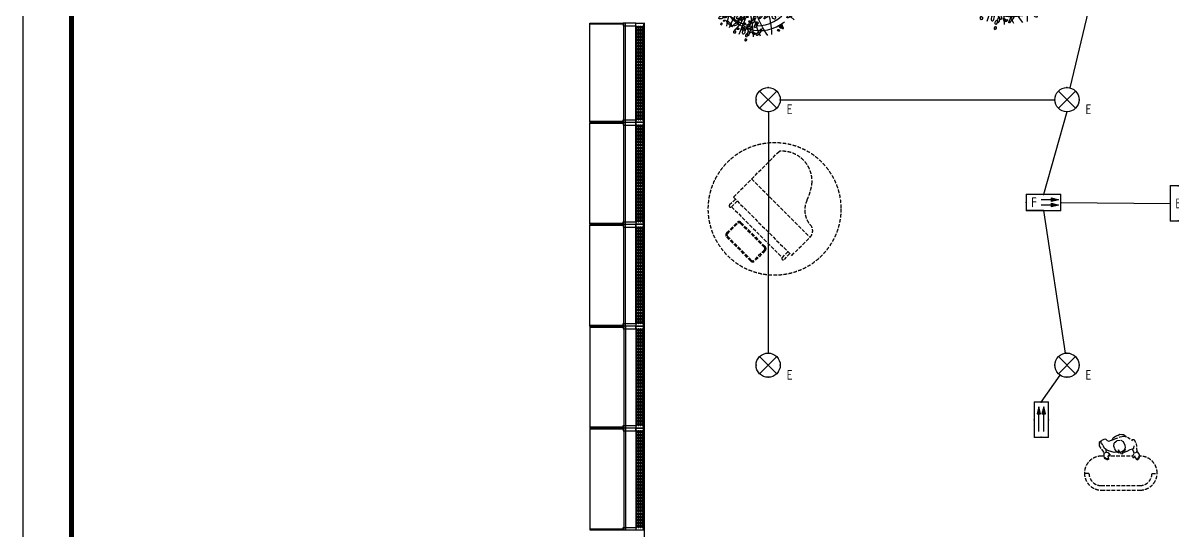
# Model space of a CAD drawing. Extents: x -284868 to 304789, y -137694 to 137894.
# Drawn here: x 111006 to 134702, y -12440 to -1993 of the extents above; entities that cross this region are included whole.
import ezdxf
from ezdxf.enums import TextEntityAlignment as Align

# ---------------------------------------------------------------- set-up
doc = ezdxf.new("R2010")
doc.units = 0
doc.linetypes.add('DASH', pattern=[0.35, 0.25, -0.1])
doc.layers.get('0').update_dxf_attribs({"linetype": 'CONTINUOUS'})
for name, color, linetype in [('0 活动家具', 51, 'DASH'), ('0-窗', 11, 'CONTINUOUS'), ('EQUIP-应急', 3, 'CONTINUOUS'), ('F-地漏', 8, 'CONTINUOUS'), ('P-平面家具', 3, 'CONTINUOUS'), ('P-平面植物', 251, 'CONTINUOUS'), ('TEL_TITLE', 7, 'CONTINUOUS'), ('WIRE-照明', 130, 'CONTINUOUS')]:
    doc.layers.add(name, color=color, linetype=linetype)
doc.styles.add('_TEL_ATTDEF', font='GBENOR', dxfattribs={"width": 0.8, "height": 3, "bigfont": 'GBCBIG'})
doc.styles.add('_TEL_DIM', font='SIMPLEX', dxfattribs={"width": 0.8, "height": 3.5, "bigfont": 'HZTXT'})

# ---------------------------------------------------------------- blocks, each defined once
blk = doc.blocks.new('A$C3B8026B3')
for p, q in [((950, 31455), (950, 33395)), ((950, 29355), (950, 31345)), ((950, 27255), (950, 29245)), ((950, 27145), (950, 25155)), ((950, 25045), (950, 23055))]:
    blk.add_line(p, q)
at = {"elevation": 0}
for points in [[(0, 33444), (688, 33444), (688, 33429), (0, 33429)], [(0, 31406), (688, 31406), (688, 31420), (0, 31420)], [(0, 31394), (688, 31394), (688, 31379), (0, 31379)], [(0, 29306), (688, 29306), (688, 29320), (0, 29320)], [(0, 29294), (688, 29294), (688, 29279), (0, 29279)], [(0, 27206), (688, 27206), (688, 27220), (0, 27220)], [(0, 27194), (688, 27194), (688, 27179), (0, 27179)], [(0, 25106), (688, 25106), (688, 25120), (0, 25120)], [(0, 25094), (688, 25094), (688, 25079), (0, 25079)], [(0, 23006), (688, 23006), (688, 23020), (0, 23020)]]:
    blk.add_lwpolyline(points, dxfattribs=at)
for points in [[(0, 31406), (0, 33444)], [(700, 31400), (700, 33450)], [(738, 31400), (738, 33450)], [(0, 29306), (0, 31394)], [(700, 29300), (700, 31400)], [(738, 29300), (738, 31400)], [(0, 27206), (0, 29294)], [(700, 27200), (700, 29300)], [(738, 27200), (738, 29300)], [(0, 27194), (0, 25106)], [(700, 27200), (700, 25100)], [(738, 27200), (738, 25100)], [(0, 25094), (0, 23006)], [(700, 25100), (700, 23000)], [(738, 25100), (738, 23000)]]:
    blk.add_lwpolyline(points)
for points in [[(688, 33450), (688, 33395), (950, 33395), (950, 33450)], [(688, 31400), (688, 31455), (950, 31455), (950, 31400)], [(688, 31400), (688, 31345), (950, 31345), (950, 31400)], [(688, 29300), (688, 29355), (950, 29355), (950, 29300)], [(688, 29300), (688, 29245), (950, 29245), (950, 29300)], [(688, 27200), (688, 27255), (950, 27255), (950, 27200)], [(688, 27200), (688, 27145), (950, 27145), (950, 27200)], [(688, 25100), (688, 25155), (950, 25155), (950, 25100)], [(688, 25100), (688, 25045), (950, 25045), (950, 25100)], [(688, 23000), (688, 23055), (950, 23055), (950, 23000)]]:
    blk.add_lwpolyline(points, close=True)
blk = doc.blocks.new('LT-BLK-20221201170113', base_point=(81437, -6379))
for p, q in [((79349, -6219, 0), (81437, -6219)), ((79349, -6221, 0), (81437, -6221))]:
    blk.add_line(p, q)
blk.add_lwpolyline([(79349, -6208), (81437, -6208), (81437, -6379), (79349, -6379)], close=True)
for points in [[(79403, -6235), (79433, -6235, -1), (79433, -6255), (79403, -6255, -0.999999)], [(79403, -6274), (79433, -6274, -1), (79433, -6294), (79403, -6294, -0.999999)], [(79403, -6314), (79433, -6314, -1), (79433, -6334), (79403, -6334, -0.999999)], [(79403, -6353), (79433, -6353, -1), (79433, -6373), (79403, -6373, -0.999999)], [(79468, -6235), (79498, -6235, -1), (79498, -6255), (79468, -6255, -0.999999)], [(79468, -6274), (79498, -6274, -1), (79498, -6294), (79468, -6294, -0.999999)], [(79468, -6314), (79498, -6314, -1), (79498, -6334), (79468, -6334, -0.999999)], [(79468, -6353), (79498, -6353, -1), (79498, -6373), (79468, -6373, -0.999999)], [(79533, -6235), (79563, -6235, -1), (79563, -6255), (79533, -6255, -0.999999)], [(79533, -6274), (79563, -6274, -1), (79563, -6294), (79533, -6294, -0.999999)], [(79533, -6314), (79563, -6314, -1), (79563, -6334), (79533, -6334, -0.999999)], [(79533, -6353), (79563, -6353, -1), (79563, -6373), (79533, -6373, -0.999999)], [(79598, -6235), (79628, -6235, -1), (79628, -6255), (79598, -6255, -0.999999)], [(79598, -6274), (79628, -6274, -1), (79628, -6294), (79598, -6294, -0.999999)], [(79598, -6314), (79628, -6314, -1), (79628, -6334), (79598, -6334, -0.999999)], [(79598, -6353), (79628, -6353, -1), (79628, -6373), (79598, -6373, -0.999999)], [(79663, -6235), (79693, -6235, -1), (79693, -6255), (79663, -6255, -0.999999)], [(79663, -6274), (79693, -6274, -1), (79693, -6294), (79663, -6294, -0.999999)], [(79663, -6314), (79693, -6314, -1), (79693, -6334), (79663, -6334, -0.999999)], [(79663, -6353), (79693, -6353, -1), (79693, -6373), (79663, -6373, -0.999999)], [(79728, -6235), (79758, -6235, -1), (79758, -6255), (79728, -6255, -0.999999)], [(79728, -6274), (79758, -6274, -1), (79758, -6294), (79728, -6294, -0.999999)], [(79728, -6314), (79758, -6314, -1), (79758, -6334), (79728, -6334, -0.999999)], [(79728, -6353), (79758, -6353, -1), (79758, -6373), (79728, -6373, -0.999999)], [(79793, -6235), (79823, -6235, -1), (79823, -6255), (79793, -6255, -0.999999)], [(79793, -6274), (79823, -6274, -1), (79823, -6294), (79793, -6294, -0.999999)], [(79793, -6314), (79823, -6314, -1), (79823, -6334), (79793, -6334, -0.999999)], [(79793, -6353), (79823, -6353, -1), (79823, -6373), (79793, -6373, -0.999999)], [(79858, -6235), (79888, -6235, -1), (79888, -6255), (79858, -6255, -0.999999)], [(79858, -6274), (79888, -6274, -1), (79888, -6294), (79858, -6294, -0.999999)], [(79858, -6314), (79888, -6314, -1), (79888, -6334), (79858, -6334, -0.999999)], [(79858, -6353), (79888, -6353, -1), (79888, -6373), (79858, -6373, -0.999999)], [(79923, -6235), (79953, -6235, -1), (79953, -6255), (79923, -6255, -0.999999)], [(79923, -6274), (79953, -6274, -1), (79953, -6294), (79923, -6294, -0.999999)], [(79923, -6314), (79953, -6314, -1), (79953, -6334), (79923, -6334, -0.999999)], [(79923, -6353), (79953, -6353, -1), (79953, -6373), (79923, -6373, -0.999999)], [(79988, -6235), (80018, -6235, -1), (80018, -6255), (79988, -6255, -0.999999)], [(79988, -6274), (80018, -6274, -1), (80018, -6294), (79988, -6294, -0.999999)], [(79988, -6314), (80018, -6314, -1), (80018, -6334), (79988, -6334, -0.999999)], [(79988, -6353), (80018, -6353, -1), (80018, -6373), (79988, -6373, -0.999999)], [(80053, -6235), (80083, -6235, -1), (80083, -6255), (80053, -6255, -0.999999)], [(80053, -6274), (80083, -6274, -1), (80083, -6294), (80053, -6294, -0.999999)], [(80053, -6314), (80083, -6314, -1), (80083, -6334), (80053, -6334, -0.999999)], [(80053, -6353), (80083, -6353, -1), (80083, -6373), (80053, -6373, -0.999999)], [(80118, -6235), (80148, -6235, -1), (80148, -6255), (80118, -6255, -0.999999)], [(80118, -6274), (80148, -6274, -1), (80148, -6294), (80118, -6294, -0.999999)], [(80118, -6314), (80148, -6314, -1), (80148, -6334), (80118, -6334, -0.999999)], [(80118, -6353), (80148, -6353, -1), (80148, -6373), (80118, -6373, -0.999999)], [(80183, -6235), (80213, -6235, -1), (80213, -6255), (80183, -6255, -0.999999)], [(80183, -6274), (80213, -6274, -1), (80213, -6294), (80183, -6294, -0.999999)], [(80183, -6314), (80213, -6314, -1), (80213, -6334), (80183, -6334, -0.999999)], [(80183, -6353), (80213, -6353, -1), (80213, -6373), (80183, -6373, -0.999999)], [(80248, -6235), (80278, -6235, -1), (80278, -6255), (80248, -6255, -0.999999)], [(80248, -6274), (80278, -6274, -1), (80278, -6294), (80248, -6294, -0.999999)], [(80248, -6314), (80278, -6314, -1), (80278, -6334), (80248, -6334, -0.999999)], [(80248, -6353), (80278, -6353, -1), (80278, -6373), (80248, -6373, -0.999999)], [(80313, -6235), (80343, -6235, -1), (80343, -6255), (80313, -6255, -0.999999)], [(80313, -6274), (80343, -6274, -1), (80343, -6294), (80313, -6294, -0.999999)], [(80313, -6314), (80343, -6314, -1), (80343, -6334), (80313, -6334, -0.999999)], [(80313, -6353), (80343, -6353, -1), (80343, -6373), (80313, -6373, -0.999999)], [(80408, -6235), (80378, -6235, 1), (80378, -6255), (80408, -6255, 0.999999)], [(80408, -6274), (80378, -6274, 1), (80378, -6294), (80408, -6294, 0.999999)], [(80408, -6314), (80378, -6314, 1), (80378, -6334), (80408, -6334, 0.999999)], [(80408, -6353), (80378, -6353, 1), (80378, -6373), (80408, -6373, 0.999999)], [(80473, -6235), (80443, -6235, 1), (80443, -6255), (80473, -6255, 0.999999)], [(80473, -6274), (80443, -6274, 1), (80443, -6294), (80473, -6294, 0.999999)], [(80473, -6314), (80443, -6314, 1), (80443, -6334), (80473, -6334, 0.999999)], [(80473, -6353), (80443, -6353, 1), (80443, -6373), (80473, -6373, 0.999999)], [(80538, -6235), (80508, -6235, 1), (80508, -6255), (80538, -6255, 0.999999)], [(80538, -6274), (80508, -6274, 1), (80508, -6294), (80538, -6294, 0.999999)], [(80538, -6314), (80508, -6314, 1), (80508, -6334), (80538, -6334, 0.999999)], [(80538, -6353), (80508, -6353, 1), (80508, -6373), (80538, -6373, 0.999999)], [(80603, -6235), (80573, -6235, 1), (80573, -6255), (80603, -6255, 0.999999)], [(80603, -6274), (80573, -6274, 1), (80573, -6294), (80603, -6294, 0.999999)], [(80603, -6314), (80573, -6314, 1), (80573, -6334), (80603, -6334, 0.999999)], [(80603, -6353), (80573, -6353, 1), (80573, -6373), (80603, -6373, 0.999999)], [(80668, -6235), (80638, -6235, 1), (80638, -6255), (80668, -6255, 0.999999)], [(80668, -6274), (80638, -6274, 1), (80638, -6294), (80668, -6294, 0.999999)], [(80668, -6314), (80638, -6314, 1), (80638, -6334), (80668, -6334, 0.999999)], [(80668, -6353), (80638, -6353, 1), (80638, -6373), (80668, -6373, 0.999999)], [(80733, -6235), (80703, -6235, 1), (80703, -6255), (80733, -6255, 0.999999)], [(80733, -6274), (80703, -6274, 1), (80703, -6294), (80733, -6294, 0.999999)], [(80733, -6314), (80703, -6314, 1), (80703, -6334), (80733, -6334, 0.999999)], [(80733, -6353), (80703, -6353, 1), (80703, -6373), (80733, -6373, 0.999999)], [(80798, -6235), (80768, -6235, 1), (80768, -6255), (80798, -6255, 0.999999)], [(80798, -6274), (80768, -6274, 1), (80768, -6294), (80798, -6294, 0.999999)], [(80798, -6314), (80768, -6314, 1), (80768, -6334), (80798, -6334, 0.999999)], [(80798, -6353), (80768, -6353, 1), (80768, -6373), (80798, -6373, 0.999999)], [(80863, -6235), (80833, -6235, 1), (80833, -6255), (80863, -6255, 0.999999)], [(80863, -6274), (80833, -6274, 1), (80833, -6294), (80863, -6294, 0.999999)], [(80863, -6314), (80833, -6314, 1), (80833, -6334), (80863, -6334, 0.999999)], [(80863, -6353), (80833, -6353, 1), (80833, -6373), (80863, -6373, 0.999999)], [(80928, -6235), (80898, -6235, 1), (80898, -6255), (80928, -6255, 0.999999)], [(80928, -6274), (80898, -6274, 1), (80898, -6294), (80928, -6294, 0.999999)], [(80928, -6314), (80898, -6314, 1), (80898, -6334), (80928, -6334, 0.999999)], [(80928, -6353), (80898, -6353, 1), (80898, -6373), (80928, -6373, 0.999999)], [(80993, -6235), (80963, -6235, 1), (80963, -6255), (80993, -6255, 0.999999)], [(80993, -6274), (80963, -6274, 1), (80963, -6294), (80993, -6294, 0.999999)], [(80993, -6314), (80963, -6314, 1), (80963, -6334), (80993, -6334, 0.999999)], [(80993, -6353), (80963, -6353, 1), (80963, -6373), (80993, -6373, 0.999999)], [(81058, -6235), (81028, -6235, 1), (81028, -6255), (81058, -6255, 0.999999)], [(81058, -6274), (81028, -6274, 1), (81028, -6294), (81058, -6294, 0.999999)], [(81058, -6314), (81028, -6314, 1), (81028, -6334), (81058, -6334, 0.999999)], [(81058, -6353), (81028, -6353, 1), (81028, -6373), (81058, -6373, 0.999999)], [(81123, -6235), (81093, -6235, 1), (81093, -6255), (81123, -6255, 0.999999)], [(81123, -6274), (81093, -6274, 1), (81093, -6294), (81123, -6294, 0.999999)], [(81123, -6314), (81093, -6314, 1), (81093, -6334), (81123, -6334, 0.999999)], [(81123, -6353), (81093, -6353, 1), (81093, -6373), (81123, -6373, 0.999999)], [(81188, -6235), (81158, -6235, 1), (81158, -6255), (81188, -6255, 0.999999)], [(81188, -6274), (81158, -6274, 1), (81158, -6294), (81188, -6294, 0.999999)], [(81188, -6314), (81158, -6314, 1), (81158, -6334), (81188, -6334, 0.999999)], [(81188, -6353), (81158, -6353, 1), (81158, -6373), (81188, -6373, 0.999999)], [(81253, -6235), (81223, -6235, 1), (81223, -6255), (81253, -6255, 0.999999)], [(81253, -6274), (81223, -6274, 1), (81223, -6294), (81253, -6294, 0.999999)], [(81253, -6314), (81223, -6314, 1), (81223, -6334), (81253, -6334, 0.999999)], [(81253, -6353), (81223, -6353, 1), (81223, -6373), (81253, -6373, 0.999999)], [(81318, -6235), (81288, -6235, 1), (81288, -6255), (81318, -6255, 0.999999)], [(81318, -6274), (81288, -6274, 1), (81288, -6294), (81318, -6294, 0.999999)], [(81318, -6314), (81288, -6314, 1), (81288, -6334), (81318, -6334, 0.999999)], [(81318, -6353), (81288, -6353, 1), (81288, -6373), (81318, -6373, 0.999999)], [(81383, -6235), (81353, -6235, 1), (81353, -6255), (81383, -6255, 0.999999)], [(81383, -6274), (81353, -6274, 1), (81353, -6294), (81383, -6294, 0.999999)], [(81383, -6314), (81353, -6314, 1), (81353, -6334), (81383, -6334, 0.999999)], [(81383, -6353), (81353, -6353, 1), (81353, -6373), (81383, -6373, 0.999999)]]:
    blk.add_lwpolyline(points, format="xyb", close=True)
blk = doc.blocks.new('A$C678165FB')
for p, q in [((-36643, 31794, 0), (-36643, 29756)), ((-36640, 31794, 0), (-36640, 29756))]:
    blk.add_line(p, q)
blk.add_lwpolyline([(-36630, 31794), (-36630, 29756), (-36801, 29756), (-36801, 31794)], close=True)
blk.add_lwpolyline([(-36631, 31800), (-36631, 19300)])
for points in [[(-36775, 31725), (-36775, 31695, -1), (-36795, 31695), (-36795, 31725, -0.999999)], [(-36775, 31660), (-36775, 31630, -1), (-36795, 31630), (-36795, 31660, -0.999999)], [(-36775, 31595), (-36775, 31565, -1), (-36795, 31565), (-36795, 31595, -0.999999)], [(-36775, 31530), (-36775, 31500, -1), (-36795, 31500), (-36795, 31530, -0.999999)], [(-36736, 31725), (-36736, 31695, -1), (-36756, 31695), (-36756, 31725, -0.999999)], [(-36736, 31660), (-36736, 31630, -1), (-36756, 31630), (-36756, 31660, -0.999999)], [(-36736, 31595), (-36736, 31565, -1), (-36756, 31565), (-36756, 31595, -0.999999)], [(-36736, 31530), (-36736, 31500, -1), (-36756, 31500), (-36756, 31530, -0.999999)], [(-36696, 31725), (-36696, 31695, -1), (-36716, 31695), (-36716, 31725, -0.999999)], [(-36696, 31660), (-36696, 31630, -1), (-36716, 31630), (-36716, 31660, -0.999999)], [(-36696, 31595), (-36696, 31565, -1), (-36716, 31565), (-36716, 31595, -0.999999)], [(-36696, 31530), (-36696, 31500, -1), (-36716, 31500), (-36716, 31530, -0.999999)], [(-36657, 31725), (-36657, 31695, -1), (-36677, 31695), (-36677, 31725, -0.999999)], [(-36657, 31660), (-36657, 31630, -1), (-36677, 31630), (-36677, 31660, -0.999999)], [(-36657, 31595), (-36657, 31565, -1), (-36677, 31565), (-36677, 31595, -0.999999)], [(-36657, 31530), (-36657, 31500, -1), (-36677, 31500), (-36677, 31530, -0.999999)], [(-36775, 31465), (-36775, 31435, -1), (-36795, 31435), (-36795, 31465, -0.999999)], [(-36775, 31400), (-36775, 31370, -1), (-36795, 31370), (-36795, 31400, -0.999999)], [(-36775, 31335), (-36775, 31305, -1), (-36795, 31305), (-36795, 31335, -0.999999)], [(-36775, 31270), (-36775, 31240, -1), (-36795, 31240), (-36795, 31270, -0.999999)], [(-36736, 31465), (-36736, 31435, -1), (-36756, 31435), (-36756, 31465, -0.999999)], [(-36736, 31400), (-36736, 31370, -1), (-36756, 31370), (-36756, 31400, -0.999999)], [(-36736, 31335), (-36736, 31305, -1), (-36756, 31305), (-36756, 31335, -0.999999)], [(-36736, 31270), (-36736, 31240, -1), (-36756, 31240), (-36756, 31270, -0.999999)], [(-36696, 31465), (-36696, 31435, -1), (-36716, 31435), (-36716, 31465, -0.999999)], [(-36696, 31400), (-36696, 31370, -1), (-36716, 31370), (-36716, 31400, -0.999999)], [(-36696, 31335), (-36696, 31305, -1), (-36716, 31305), (-36716, 31335, -0.999999)], [(-36696, 31270), (-36696, 31240, -1), (-36716, 31240), (-36716, 31270, -0.999999)], [(-36657, 31465), (-36657, 31435, -1), (-36677, 31435), (-36677, 31465, -0.999999)], [(-36657, 31400), (-36657, 31370, -1), (-36677, 31370), (-36677, 31400, -0.999999)], [(-36657, 31335), (-36657, 31305, -1), (-36677, 31305), (-36677, 31335, -0.999999)], [(-36657, 31270), (-36657, 31240, -1), (-36677, 31240), (-36677, 31270, -0.999999)], [(-36775, 31205), (-36775, 31175, -1), (-36795, 31175), (-36795, 31205, -0.999999)], [(-36775, 31140), (-36775, 31110, -1), (-36795, 31110), (-36795, 31140, -0.999999)], [(-36775, 31075), (-36775, 31045, -1), (-36795, 31045), (-36795, 31075, -0.999999)], [(-36736, 31205), (-36736, 31175, -1), (-36756, 31175), (-36756, 31205, -0.999999)], [(-36736, 31140), (-36736, 31110, -1), (-36756, 31110), (-36756, 31140, -0.999999)], [(-36736, 31075), (-36736, 31045, -1), (-36756, 31045), (-36756, 31075, -0.999999)], [(-36696, 31205), (-36696, 31175, -1), (-36716, 31175), (-36716, 31205, -0.999999)], [(-36696, 31140), (-36696, 31110, -1), (-36716, 31110), (-36716, 31140, -0.999999)], [(-36696, 31075), (-36696, 31045, -1), (-36716, 31045), (-36716, 31075, -0.999999)], [(-36657, 31205), (-36657, 31175, -1), (-36677, 31175), (-36677, 31205, -0.999999)], [(-36657, 31140), (-36657, 31110, -1), (-36677, 31110), (-36677, 31140, -0.999999)], [(-36657, 31075), (-36657, 31045, -1), (-36677, 31045), (-36677, 31075, -0.999999)], [(-36775, 31010), (-36775, 30980, -1), (-36795, 30980), (-36795, 31010, -0.999999)], [(-36775, 30945), (-36775, 30915, -1), (-36795, 30915), (-36795, 30945, -0.999999)], [(-36775, 30880), (-36775, 30850, -1), (-36795, 30850), (-36795, 30880, -0.999999)], [(-36775, 30785), (-36775, 30815, 1), (-36795, 30815), (-36795, 30785, 0.999999)], [(-36736, 31010), (-36736, 30980, -1), (-36756, 30980), (-36756, 31010, -0.999999)], [(-36736, 30945), (-36736, 30915, -1), (-36756, 30915), (-36756, 30945, -0.999999)], [(-36736, 30880), (-36736, 30850, -1), (-36756, 30850), (-36756, 30880, -0.999999)], [(-36736, 30785), (-36736, 30815, 1), (-36756, 30815), (-36756, 30785, 0.999999)], [(-36696, 31010), (-36696, 30980, -1), (-36716, 30980), (-36716, 31010, -0.999999)], [(-36696, 30945), (-36696, 30915, -1), (-36716, 30915), (-36716, 30945, -0.999999)], [(-36696, 30880), (-36696, 30850, -1), (-36716, 30850), (-36716, 30880, -0.999999)], [(-36696, 30785), (-36696, 30815, 1), (-36716, 30815), (-36716, 30785, 0.999999)], [(-36657, 31010), (-36657, 30980, -1), (-36677, 30980), (-36677, 31010, -0.999999)], [(-36657, 30945), (-36657, 30915, -1), (-36677, 30915), (-36677, 30945, -0.999999)], [(-36657, 30880), (-36657, 30850, -1), (-36677, 30850), (-36677, 30880, -0.999999)], [(-36657, 30785), (-36657, 30815, 1), (-36677, 30815), (-36677, 30785, 0.999999)], [(-36775, 30720), (-36775, 30750, 1), (-36795, 30750), (-36795, 30720, 0.999999)], [(-36775, 30655), (-36775, 30685, 1), (-36795, 30685), (-36795, 30655, 0.999999)], [(-36775, 30590), (-36775, 30620, 1), (-36795, 30620), (-36795, 30590, 0.999999)], [(-36736, 30720), (-36736, 30750, 1), (-36756, 30750), (-36756, 30720, 0.999999)], [(-36736, 30655), (-36736, 30685, 1), (-36756, 30685), (-36756, 30655, 0.999999)], [(-36736, 30590), (-36736, 30620, 1), (-36756, 30620), (-36756, 30590, 0.999999)], [(-36696, 30720), (-36696, 30750, 1), (-36716, 30750), (-36716, 30720, 0.999999)], [(-36696, 30655), (-36696, 30685, 1), (-36716, 30685), (-36716, 30655, 0.999999)], [(-36696, 30590), (-36696, 30620, 1), (-36716, 30620), (-36716, 30590, 0.999999)], [(-36657, 30720), (-36657, 30750, 1), (-36677, 30750), (-36677, 30720, 0.999999)], [(-36657, 30655), (-36657, 30685, 1), (-36677, 30685), (-36677, 30655, 0.999999)], [(-36657, 30590), (-36657, 30620, 1), (-36677, 30620), (-36677, 30590, 0.999999)], [(-36775, 30525), (-36775, 30555, 1), (-36795, 30555), (-36795, 30525, 0.999999)], [(-36775, 30460), (-36775, 30490, 1), (-36795, 30490), (-36795, 30460, 0.999999)], [(-36775, 30395), (-36775, 30425, 1), (-36795, 30425), (-36795, 30395, 0.999999)], [(-36775, 30330), (-36775, 30360, 1), (-36795, 30360), (-36795, 30330, 0.999999)], [(-36736, 30525), (-36736, 30555, 1), (-36756, 30555), (-36756, 30525, 0.999999)], [(-36736, 30460), (-36736, 30490, 1), (-36756, 30490), (-36756, 30460, 0.999999)], [(-36736, 30395), (-36736, 30425, 1), (-36756, 30425), (-36756, 30395, 0.999999)], [(-36736, 30330), (-36736, 30360, 1), (-36756, 30360), (-36756, 30330, 0.999999)], [(-36696, 30525), (-36696, 30555, 1), (-36716, 30555), (-36716, 30525, 0.999999)], [(-36696, 30460), (-36696, 30490, 1), (-36716, 30490), (-36716, 30460, 0.999999)], [(-36696, 30395), (-36696, 30425, 1), (-36716, 30425), (-36716, 30395, 0.999999)], [(-36696, 30330), (-36696, 30360, 1), (-36716, 30360), (-36716, 30330, 0.999999)], [(-36657, 30525), (-36657, 30555, 1), (-36677, 30555), (-36677, 30525, 0.999999)], [(-36657, 30460), (-36657, 30490, 1), (-36677, 30490), (-36677, 30460, 0.999999)], [(-36657, 30395), (-36657, 30425, 1), (-36677, 30425), (-36677, 30395, 0.999999)], [(-36657, 30330), (-36657, 30360, 1), (-36677, 30360), (-36677, 30330, 0.999999)], [(-36775, 30265), (-36775, 30295, 1), (-36795, 30295), (-36795, 30265, 0.999999)], [(-36775, 30200), (-36775, 30230, 1), (-36795, 30230), (-36795, 30200, 0.999999)], [(-36775, 30135), (-36775, 30165, 1), (-36795, 30165), (-36795, 30135, 0.999999)], [(-36775, 30070), (-36775, 30100, 1), (-36795, 30100), (-36795, 30070, 0.999999)], [(-36736, 30265), (-36736, 30295, 1), (-36756, 30295), (-36756, 30265, 0.999999)], [(-36736, 30200), (-36736, 30230, 1), (-36756, 30230), (-36756, 30200, 0.999999)], [(-36736, 30135), (-36736, 30165, 1), (-36756, 30165), (-36756, 30135, 0.999999)], [(-36736, 30070), (-36736, 30100, 1), (-36756, 30100), (-36756, 30070, 0.999999)], [(-36696, 30265), (-36696, 30295, 1), (-36716, 30295), (-36716, 30265, 0.999999)], [(-36696, 30200), (-36696, 30230, 1), (-36716, 30230), (-36716, 30200, 0.999999)], [(-36696, 30135), (-36696, 30165, 1), (-36716, 30165), (-36716, 30135, 0.999999)], [(-36696, 30070), (-36696, 30100, 1), (-36716, 30100), (-36716, 30070, 0.999999)], [(-36657, 30265), (-36657, 30295, 1), (-36677, 30295), (-36677, 30265, 0.999999)], [(-36657, 30200), (-36657, 30230, 1), (-36677, 30230), (-36677, 30200, 0.999999)], [(-36657, 30135), (-36657, 30165, 1), (-36677, 30165), (-36677, 30135, 0.999999)], [(-36657, 30070), (-36657, 30100, 1), (-36677, 30100), (-36677, 30070, 0.999999)], [(-36775, 30005), (-36775, 30035, 1), (-36795, 30035), (-36795, 30005, 0.999999)], [(-36775, 29940), (-36775, 29970, 1), (-36795, 29970), (-36795, 29940, 0.999999)], [(-36775, 29875), (-36775, 29905, 1), (-36795, 29905), (-36795, 29875, 0.999999)], [(-36736, 30005), (-36736, 30035, 1), (-36756, 30035), (-36756, 30005, 0.999999)], [(-36736, 29940), (-36736, 29970, 1), (-36756, 29970), (-36756, 29940, 0.999999)], [(-36736, 29875), (-36736, 29905, 1), (-36756, 29905), (-36756, 29875, 0.999999)], [(-36696, 30005), (-36696, 30035, 1), (-36716, 30035), (-36716, 30005, 0.999999)], [(-36696, 29940), (-36696, 29970, 1), (-36716, 29970), (-36716, 29940, 0.999999)], [(-36696, 29875), (-36696, 29905, 1), (-36716, 29905), (-36716, 29875, 0.999999)], [(-36657, 30005), (-36657, 30035, 1), (-36677, 30035), (-36677, 30005, 0.999999)], [(-36657, 29940), (-36657, 29970, 1), (-36677, 29970), (-36677, 29940, 0.999999)], [(-36657, 29875), (-36657, 29905, 1), (-36677, 29905), (-36677, 29875, 0.999999)], [(-36775, 29810), (-36775, 29840, 1), (-36795, 29840), (-36795, 29810, 0.999999)], [(-36736, 29810), (-36736, 29840, 1), (-36756, 29840), (-36756, 29810, 0.999999)], [(-36696, 29810), (-36696, 29840, 1), (-36716, 29840), (-36716, 29810, 0.999999)], [(-36657, 29810), (-36657, 29840, 1), (-36677, 29840), (-36677, 29810, 0.999999)]]:
    blk.add_lwpolyline(points, format="xyb", close=True)
at = {"xscale": -1, "rotation": 270}
for p in [(-36801, 29744), (-36801, 27644), (-36801, 25544), (-36801, 23444)]:
    blk.add_blockref('LT-BLK-20221201170113', p, dxfattribs=at)
blk = doc.blocks.new('A$C78095CF1')
at = {"color": 251, "linetype": 'DASH', "ltscale": 300}
blk.add_wipeout([(673, 62), (712, 104), (722, 0), (736, 0), (743, 37), (750, 2), (769, 7), (774, 42), (776, 25), (793, 30), (797, 69), (800, 69), (805, 48), (821, 62), (810, 121), (788, 185), (833, 372), (823, 471), (772, 488), (776, 469), (693, 574), (672, 597), (586, 680), (543, 700), (520, 696), (496, 693), (465, 693), (433, 692), (369, 674), (338, 639), (317, 635), (244, 630), (218, 658), (198, 696), (175, 713), (142, 707), (104, 702), (69, 689), (68, 690), (18, 674), (0, 605), (43, 425), (45, 418), (26, 365), (23, 354), (12, 296), (28, 282), (35, 302), (36, 303), (40, 263), (57, 259), (59, 275), (64, 240), (83, 236), (90, 266), (97, 233), (111, 232), (121, 337), (160, 295), (176, 307), (154, 366), (113, 405), (120, 466), (134, 451), (175, 416), (214, 384), (277, 341), (340, 328), (352, 326), (367, 298), (418, 275), (425, 253), (437, 241), (453, 249), (458, 259), (464, 259), (532, 264), (559, 266), (623, 276), (642, 279), (658, 278), (696, 278), (707, 277), (720, 172), (679, 132), (659, 78), (657, 74)], dxfattribs=at).dxf.layer = 'P-平面家具'
at = {"layer": 'P-平面家具', "color": 251, "linetype": 'DASH', "ltscale": 300}
for p, q in [((18, 674), (0, 605)), ((0, 605), (25, 500)), ((69, 691), (18, 674)), ((61, 630), (66, 689)), ((88, 592), (61, 630)), ((88, 592), (61, 630)), ((65, 672), (69, 691)), ((104, 702), (69, 689)), ((92, 503), (88, 592)), ((92, 503), (88, 592)), ((142, 704), (104, 702)), ((142, 707), (175, 713)), ((175, 713), (198, 696)), ((198, 696), (218, 658)), ((218, 658), (244, 630)), ((244, 630), (317, 635)), ((317, 635), (399, 634)), ((319, 481), (355, 557)), ((338, 639), (369, 674)), ((355, 557), (432, 584)), ((369, 674), (433, 692)), ((399, 634), (535, 643)), ((432, 584), (525, 564)), ((433, 692), (496, 693)), ((496, 693), (543, 700)), ((525, 564), (558, 515)), ((535, 643), (610, 633)), ((543, 700), (586, 680)), ((586, 680), (623, 663)), ((610, 633), (693, 574)), ((623, 663), (675, 593)), ((693, 574), (776, 469)), ((23, 354), (12, 296)), ((12, 296), (28, 282)), ((45, 418), (23, 354)), ((25, 500), (45, 418)), ((28, 282), (35, 312)), ((33, 302), (36, 302)), ((35, 312), (40, 263)), ((43, 425), (66, 407)), ((57, 259), (59, 275)), ((59, 275), (64, 240)), ((66, 407), (106, 405)), ((120, 466), (92, 503)), ((111, 234), (121, 337)), ((113, 405), (115, 431)), ((154, 366), (113, 405)), ((115, 431), (120, 466)), ((128, 455), (120, 466)), ((121, 337), (136, 323)), ((169, 422), (128, 455)), ((136, 323), (160, 295)), ((176, 307), (154, 366)), ((160, 295), (176, 307)), ((231, 372), (169, 422)), ((277, 341), (214, 384)), ((340, 328), (277, 341)), ((328, 345), (316, 413)), ((319, 419), (319, 481)), ((330, 352), (353, 319)), ((367, 298), (338, 354)), ((361, 330), (382, 327)), ((418, 275), (367, 298)), ((382, 327), (394, 339)), ((394, 339), (397, 366)), ((397, 366), (401, 327)), ((401, 327), (413, 306)), ((413, 306), (434, 298)), ((425, 253), (418, 275)), ((434, 298), (460, 305)), ((464, 273), (453, 249)), ((460, 305), (497, 311)), ((479, 278), (464, 273)), ((519, 287), (479, 278)), ((497, 311), (530, 325)), ((551, 330), (519, 287)), ((530, 325), (551, 349)), ((569, 426), (551, 328)), ((558, 515), (569, 426)), ((642, 279), (559, 266)), ((707, 277), (642, 279)), ((705, 278), (745, 286)), ((718, 197), (707, 277)), ((745, 286), (776, 335)), ((776, 469), (772, 488)), ((772, 488), (823, 471)), ((833, 372), (808, 267)), ((823, 471), (833, 372)), ((40, 263), (57, 259)), ((64, 240), (83, 236)), ((83, 236), (90, 266)), ((90, 266), (97, 233)), ((97, 233), (111, 234)), ((437, 241), (425, 253)), ((453, 249), (437, 241)), ((559, 266), (464, 259)), ((657, 74), (679, 132)), ((673, 62), (657, 74)), ((697, 90), (673, 62)), ((679, 132), (720, 172)), ((712, 104), (697, 90)), ((722, 0), (712, 104)), ((720, 172), (718, 197)), ((736, 0), (722, 0)), ((767, 173), (727, 172)), ((743, 33), (736, 0)), ((750, 2), (743, 33)), ((769, 7), (750, 2)), ((790, 192), (767, 173)), ((774, 42), (769, 7)), ((776, 25), (774, 42)), ((793, 30), (776, 25)), ((808, 267), (788, 185)), ((788, 185), (810, 121)), ((798, 79), (793, 30)), ((800, 69), (797, 69)), ((805, 48), (798, 79)), ((821, 62), (805, 48)), ((810, 121), (821, 62))]:
    blk.add_line(p, q, dxfattribs=at)
blk = doc.blocks.new('A$C440D7BC1')
at = {"layer": 'P-平面家具', "linetype": 'DASH', "ltscale": 300}
for p, q in [((100, 1302), (1045, 2247)), ((475, 1678), (1678, 475)), ((139, 1262), (21, 1144)), ((179, 1223), (60, 1104)), ((100, 1302), (1302, 100)), ((60, 1104), (1104, 60)), ((1302, 100), (1678, 475)), ((1223, 179), (1104, 60)), ((1262, 139), (1144, 21))]:
    blk.add_line(p, q, dxfattribs=at)
for points in [[(756, 203), (538, -15, -0.414214), (459, -15), (-42, 485, -0.414214), (-42, 565), (176, 782, -0.414214), (255, 782), (756, 282, -0.414214)], [(740, 218), (522, 0, -0.414214), (475, 0), (-26, 501, -0.414214), (-26, 549), (192, 767, -0.414214), (240, 767), (740, 266, -0.414214)]]:
    blk.add_lwpolyline(points, format="xyb", close=True, dxfattribs=at)
for centre, radius, start, end in [((1104, 1632), 617, 354.5388, 95.4612), ((489, 1767), 1245, 335.0738, 351.0557), ((2045, 1037), 474, 154.2805, 225), ((40, 1124), 28, 135, 315), ((1544, 609), 190, 315, 29.0083), ((1124, 40), 28, 135, 315)]:
    blk.add_arc(centre, radius, start, end, dxfattribs=at)
blk = doc.blocks.new('yld.studio@foxmail.com-15')
at = {"color": 251}
blk.add_circle((67569, -97904), 44.8, dxfattribs=at)
for centre, start, end in [((67614, -97926), 76.8896, 138.1177), ((67693, -98017), 61.0105, 122.2385), ((67693, -98017), 133.1644, 165.3241), ((67614, -97926), 348.5882, 46.5714), ((67614, -97926), 149.0435, 181.2033), ((67693, -98017), 332.7091, 30.6923), ((67693, -98017), 165.3241, 242.6562), ((67614, -97926), 270.5201, 325.0744), ((67614, -97926), 226.0477, 258.5353), ((67693, -98017), 254.641, 309.1952)]:
    blk.add_arc(centre, 760, start, end, dxfattribs=at)
for centre, major_axis, ratio in [((67208, -96966), (17.5, -20.2), 0.42873), ((67022, -97159), (9.5, -15.1), 0.42873), ((67303, -97118), (-3.1, -17.5), 0.42873), ((67394, -97175), (21.2, -21.1), 0.489709), ((67530, -97032), (11.9, -18.8), 0.42873), ((67561, -97053), (21.2, -21.1), 0.489709), ((67568, -97101), (14.1, 17.2), 0.42873), ((67790, -97154), (-6.2, -35.1), 0.42873), ((67848, -97060), (23.4, -46.1), 0.368424), ((67850, -97108), (-3.9, -21.9), 0.42873), ((67903, -97050), (-3.1, -17.5), 0.42873), ((68075, -97174), (23.4, -46.1), 0.368424), ((67023, -97237), (11.9, -18.8), 0.42873), ((67060, -97307), (14.1, 17.2), 0.42873), ((67175, -97316), (-3.9, -21.9), 0.42873), ((67231, -97253), (22, 3.3), 0.42873), ((67250, -97176), (-3.9, -21.9), 0.42873), ((67569, -97185), (11.9, -18.8), 0.42873), ((67775, -97247), (-3.9, -21.9), 0.42873), ((67831, -97185), (22, 3.3), 0.42873), ((67970, -97313), (47.6, 24.1), 0.514982), ((68017, -97268), (-6.2, -35.1), 0.42873), ((68372, -97334), (1.5, -29.9), 0.489709), ((66896, -97423), (-7.7, -43.9), 0.42873), ((66962, -97398), (30.9, -32.1), 0.42873), ((67001, -97487), (25.5, -36.5), 0.42873), ((67027, -97370), (39.5, -20.6), 0.42873), ((67061, -97391), (11.9, -18.8), 0.42873), ((67106, -97500), (-3.9, -21.9), 0.42873), ((67159, -97442), (-3.1, -17.5), 0.42873), ((67772, -97402), (1.5, -29.9), 0.489709), ((67824, -97511), (26.4, 14.1), 0.489709), ((68424, -97443), (26.4, 14.1), 0.489709), ((66797, -97620), (21.5, -5.9), 0.42873), ((66928, -97708), (21.5, -5.9), 0.42873), ((67087, -97577), (22, 3.3), 0.42873), ((68477, -97720), (47.6, 24.1), 0.514982), ((68499, -97642), (-4.6, -26.3), 0.42873), ((66966, -97824), (-14.2, -34.2), 0.42873), ((68059, -97862), (-7.7, -43.9), 0.42873), ((68077, -97764), (-7.7, -43.9), 0.42873), ((68081, -97828), (-7.7, -43.9), 0.42873), ((68337, -97846), (-7.7, -43.9), 0.42873), ((68398, -97738), (47.6, 24.1), 0.514982), ((68403, -97822), (30.9, -32.1), 0.42873), ((68442, -97911), (25.5, -36.5), 0.42873), ((68468, -97794), (39.5, -20.6), 0.42873), ((68600, -97866), (-3.1, -17.5), 0.42873), ((68219, -98061), (-14.2, -34.2), 0.42873), ((68278, -98042), (-47.6, -66.7), 0.200035), ((68349, -98008), (17.2, -4.8), 0.42873), ((68403, -98066), (21.5, -5.9), 0.42873), ((68472, -98063), (-3.9, -21.9), 0.42873), ((68528, -98001), (22, 3.3), 0.42873), ((68547, -97924), (-3.9, -21.9), 0.42873), ((67036, -98167), (11.9, -18.8), 0.42873), ((67074, -98236), (14.1, 17.2), 0.42873), ((67209, -98282), (47.6, 24.1), 0.514982), ((67310, -98187), (-4.6, -26.3), 0.42873), ((67380, -98253), (-7.7, -43.9), 0.42873), ((67908, -98175), (-4.6, -26.3), 0.42873), ((68053, -98125), (4.3, -18), 0.42873), ((68400, -98190), (1.5, -29.9), 0.489709), ((68433, -98255), (-4.6, -26.3), 0.42873), ((68534, -98154), (21.5, -5.9), 0.42873), ((66835, -98440), (-8.4, -28.7), 0.489709), ((66892, -98379), (29.9, -1.4), 0.489709), ((66900, -98310), (21.2, -21.1), 0.489709), ((67028, -98269), (21.5, -5.9), 0.42873), ((67036, -98417), (-4.6, -26.3), 0.42873), ((67075, -98320), (11.9, -18.8), 0.42873), ((67361, -98351), (-7.7, -43.9), 0.42873), ((67383, -98316), (-7.7, -43.9), 0.42873), ((67381, -98412), (-4.6, -26.3), 0.42873), ((67831, -98484), (55.5, 60.3), 0.200035), ((68167, -98352), (47.6, 24.1), 0.514982), ((68175, -98356), (26.4, 14.1), 0.489709), ((68331, -98455), (47.6, 24.1), 0.514982), ((68332, -98351), (47.6, 24.1), 0.514982), ((68340, -98326), (-8.4, -28.7), 0.489709), ((68411, -98437), (47.6, 24.1), 0.514982), ((68411, -98333), (47.6, 24.1), 0.514982), ((68398, -98264), (29.9, -1.4), 0.489709), ((68433, -98359), (-4.6, -26.3), 0.42873), ((66934, -98512), (47.6, 24.1), 0.514982), ((67014, -98495), (47.6, 24.1), 0.514982), ((66991, -98584), (22, 3.3), 0.42873), ((67010, -98507), (-3.9, -21.9), 0.42873), ((67063, -98449), (-3.1, -17.5), 0.42873), ((67280, -98507), (47.6, 24.1), 0.514982), ((67258, -98543), (21.5, -5.9), 0.42873), ((67359, -98490), (47.6, 24.1), 0.514982), ((67964, -98506), (24.1, -47.6), 0.514982), ((68050, -98473), (9.5, -15.1), 0.42873), ((68272, -98496), (47.1, 25.3), 0.38159), ((66935, -98646), (-3.9, -21.9), 0.42873), ((67220, -98652), (47.1, 25.3), 0.38159), ((67196, -98803), (-8.4, -28.7), 0.489709), ((67253, -98741), (29.9, -1.4), 0.489709), ((67393, -98735), (47.6, 24.1), 0.514982), ((67389, -98631), (21.5, -5.9), 0.42873), ((67472, -98718), (47.6, 24.1), 0.514982), ((67486, -98777), (23.4, -46.1), 0.368424), ((67494, -98640), (-4.6, -26.3), 0.42873), ((67533, -98733), (1.5, -29.9), 0.489709), ((67677, -98810), (-47.6, -66.7), 0.200035), ((68089, -98705), (11.9, -18.8), 0.42873), ((68116, -98683), (-8.4, -28.7), 0.489709), ((67415, -98960), (-4.6, -26.3), 0.42873), ((67429, -98871), (-6.2, -35.1), 0.42873), ((67584, -98842), (26.4, 14.1), 0.489709)]:
    blk.add_ellipse(centre, major_axis=major_axis, ratio=ratio, dxfattribs=at)
at = {"color": 251, "extrusion": (0, 0, -1)}
for centre, major_axis, ratio in [((67628, -96970), (-16.1, -22.2), 0.514982), ((67762, -96987), (14.5, -20.2), 0.489709), ((67778, -96919), (16.2, 18.9), 0.489709), ((67386, -97062), (1.02, -9.08), 0.42873), ((67411, -97094), (1.3, -11.3), 0.42873), ((67512, -97108), (-1.7, -15.2), 0.489709), ((67526, -97013), (18.3, 0.3), 0.42873), ((67548, -97084), (15.2, 1.9), 0.489709), ((67572, -97013), (13.7, 0.2), 0.42873), ((67613, -97009), (-16.1, -22.2), 0.514982), ((67867, -97046), (11.1, -9.8), 0.42873), ((67931, -97057), (13.9, -12.2), 0.42873), ((68052, -97108), (13.9, -12.2), 0.42873), ((67445, -97168), (1.3, -11.3), 0.42873), ((67525, -97356), (8.6, -41.1), 0.200035), ((67554, -97297), (23.5, 14.1), 0.38159), ((68275, -97358), (8.6, -41.1), 0.200035), ((68304, -97299), (23.5, 14.1), 0.38159), ((66869, -97421), (23.5, 14.1), 0.38159), ((67590, -97381), (23.2, 14.6), 0.514982), ((67684, -97506), (1.02, -9.08), 0.42873), ((67778, -97439), (56, -38.7), 0.200035), ((68187, -97386), (1.3, -11.3), 0.42873), ((68221, -97460), (1.3, -11.3), 0.42873), ((68288, -97400), (-1.7, -15.2), 0.489709), ((68311, -97535), (-16.1, -22.2), 0.514982), ((68324, -97376), (15.2, 1.9), 0.489709), ((68340, -97383), (23.2, 14.6), 0.514982), ((66820, -97700), (13.7, 0.2), 0.42873), ((66861, -97695), (-16.1, -22.2), 0.514982), ((67710, -97538), (1.3, -11.3), 0.42873), ((67744, -97612), (1.3, -11.3), 0.42873), ((67810, -97552), (-1.7, -15.2), 0.489709), ((67846, -97528), (15.2, 1.9), 0.489709), ((68238, -97602), (8.6, -41.1), 0.200035), ((68267, -97543), (23.5, 14.1), 0.38159), ((68254, -97579), (13.7, 0.2), 0.42873), ((68295, -97574), (-16.1, -22.2), 0.514982), ((68302, -97627), (23.2, 14.6), 0.514982), ((68483, -97658), (1.02, -9.08), 0.42873), ((67303, -97776), (-15, -19.8), 0.489709), ((67525, -97822), (33.3, -24.2), 0.336016), ((67526, -97873), (2.8, -34.2), 0.336016), ((68217, -97823), (13.7, 0.2), 0.42873), ((68258, -97818), (-16.1, -22.2), 0.514982), ((68273, -97779), (-16.1, -22.2), 0.514982), ((68540, -97877), (63.3, 25.1), 0.200035), ((68360, -97959), (-0.6, -68.1), 0.200035), ((68440, -97943), (11.1, -8), 0.42873), ((67137, -98167), (8.6, -41.1), 0.200035), ((67166, -98108), (23.5, 14.1), 0.38159), ((67201, -98192), (23.2, 14.6), 0.514982), ((67823, -98262), (16.7, -33), 0.42873), ((67862, -98238), (37, 0.6), 0.42873), ((68031, -98231), (56, -38.7), 0.200035), ((68054, -98193), (63.3, 25.1), 0.200035), ((68202, -98184), (1.3, -11.3), 0.42873), ((68243, -98113), (11.6, -10), 0.489709), ((68236, -98258), (1.3, -11.3), 0.42873), ((68303, -98150), (34.8, -25.2), 0.368424), ((68303, -98198), (-1.7, -15.2), 0.489709), ((68338, -98174), (15.2, 1.9), 0.489709), ((68388, -98115), (29.6, 0.5), 0.42873), ((67116, -98388), (13.7, 0.2), 0.42873), ((67137, -98357), (-1.1, -27.4), 0.514982), ((67157, -98383), (-16.1, -22.2), 0.514982), ((67172, -98344), (-16.1, -22.2), 0.514982), ((67455, -98344), (61, 30.3), 0.200035), ((67606, -98395), (-26.1, -35.9), 0.514982), ((67881, -98366), (22.2, -16.1), 0.514982), ((67936, -98405), (11.7, -35.1), 0.42873), ((67946, -98301), (21.8, -16.6), 0.38159), ((67964, -98379), (22.2, -16.1), 0.514982), ((67968, -98355), (22.2, -29.6), 0.42873), ((67996, -98305), (37, 0.6), 0.42873), ((68003, -98395), (22.2, -16.1), 0.514982), ((68036, -98399), (26.6, -25.7), 0.42873), ((67190, -98543), (1.3, -11.3), 0.42873), ((67224, -98616), (1.3, -11.3), 0.42873), ((67268, -98585), (14.8, 0.2), 0.42873), ((67291, -98556), (-1.7, -15.2), 0.489709), ((67323, -98549), (18.5, 0.3), 0.42873), ((67326, -98532), (15.2, 1.9), 0.489709), ((67388, -98543), (-5.6, -17.6), 0.42873), ((67447, -98506), (18.5, 0.3), 0.42873), ((67492, -98601), (22.2, 0.3), 0.42873), ((67559, -98594), (-26.1, -35.9), 0.514982), ((67584, -98531), (-26.1, -35.9), 0.514982), ((67711, -98501), (-27, -35.3), 0.38159), ((67611, -98676), (-26.1, -35.9), 0.514982), ((68135, -98714), (20, -21.8), 0.42873)]:
    blk.add_ellipse(centre, major_axis=major_axis, ratio=ratio, dxfattribs=at)
at = {"color": 251}
for centre, major_axis, ratio in [((67663, -96943), (19.4, -49.7), 0.514982), ((67673, -97024), (19.4, -49.7), 0.514982), ((67218, -97104), (-11.3, -52.2), 0.514982), ((67254, -97032), (-11.3, -52.2), 0.514982), ((67477, -97060), (25.5, 15.6), 0.489709), ((67658, -97188), (19.4, -49.7), 0.514982), ((67672, -97099), (-10.1, -28.2), 0.489709), ((67737, -97077), (-11.9, -54.9), 0.414379), ((67812, -97097), (20.7, -49.3), 0.38159), ((67829, -97112), (-6.6, -47.9), 0.283409), ((67964, -97190), (-11.9, -54.9), 0.414379), ((67114, -97233), (-11.3, -52.2), 0.514982), ((67203, -97334), (81.1, 11.7), 0.200035), ((67293, -97242), (-10.1, -52.5), 0.38159), ((67310, -97182), (25.5, 15.6), 0.489709), ((67505, -97221), (-10.1, -28.2), 0.489709), ((67706, -97351), (29.4, -5.6), 0.489709), ((67788, -97223), (61.1, 54.6), 0.200035), ((68056, -97225), (-6.6, -47.9), 0.283409), ((68305, -97283), (29.4, -5.6), 0.489709), ((67016, -97496), (-1.6, -18.4), 0.42873), ((67160, -97512), (-34.6, -58.6), 0.200035), ((67261, -97445), (58.6, -34.7), 0.200035), ((67948, -97445), (60.3, -55.5), 0.200035), ((66747, -97684), (58.6, -34.7), 0.200035), ((66913, -97719), (36.8, -3.3), 0.42873), ((66905, -97777), (11.5, -27.6), 0.489709), ((66938, -97772), (24.3, 27.9), 0.42873), ((67910, -98008), (-1.3, -14.7), 0.42873), ((67950, -97956), (-1.6, -18.4), 0.42873), ((68024, -98058), (34.2, -14.2), 0.42873), ((68120, -98047), (28.4, 23.7), 0.42873), ((68167, -97956), (36.8, -3.3), 0.42873), ((68191, -98008), (24.3, 27.9), 0.42873), ((66971, -98207), (1.2, -22.2), 0.42873), ((68117, -98135), (18.4, -1.6), 0.42873), ((68169, -98175), (14.7, -1.3), 0.42873), ((68334, -98138), (29.4, -5.6), 0.489709), ((68477, -98092), (1.2, -22.2), 0.42873), ((68511, -98223), (11.5, -27.6), 0.489709), ((67006, -98338), (11.5, -27.6), 0.489709), ((67011, -98356), (-10.1, -28.2), 0.489709), ((68259, -98340), (22.6, -19.6), 0.489709), ((67092, -98641), (60.3, -55.5), 0.200035), ((67332, -98570), (1.2, -22.2), 0.42873), ((67636, -98626), (29.4, -5.6), 0.489709), ((67376, -98793), (-11.9, -54.9), 0.414379), ((67366, -98701), (11.5, -27.6), 0.489709), ((67466, -98681), (29.4, -5.6), 0.489709), ((67468, -98829), (-6.6, -47.9), 0.283409), ((68061, -98772), (26.3, -4.6), 0.42873), ((67561, -98828), (22.6, -19.6), 0.489709)]:
    blk.add_ellipse(centre, major_axis=major_axis, ratio=ratio, start_param=3.141593, end_param=9.424778, dxfattribs=at)
at = {"color": 251, "extrusion": (0, 0, -1)}
for centre, major_axis, ratio, start_param, end_param in [((69001, -98233), (-810, -1204), 1, 0.509025, 1.892273), ((67419, -97134), (11.2, -2.4), 0.42873, 3.141593, 9.424778), ((67482, -97162), (13.1, -8.1), 0.489709, 3.141593, 9.424778), ((67984, -97097), (16, 9.3), 0.42873, 3.141593, 9.424778), ((68090, -97061), (24.4, 4.5), 0.489709, 3.141593, 9.424778), ((66772, -97989), (-386, -598), 1, 2.788021, 3.97962), ((66479, -98053), (-568, -838), 1, 3.105711, 4.936061), ((68406, -97786), (-392, -512), 1, 1.400805, 2.202876), ((67318, -97138), (-273, -393), 1, -0.434629, 0.525976), ((68194, -97426), (11.2, -2.4), 0.42873, 3.141593, 9.424778), ((68258, -97454), (13.1, -8.1), 0.489709, 3.141593, 9.424778), ((67187, -97658), (0.7, -24.8), 0.489709, 3.141593, 9.424778), ((67717, -97578), (11.2, -2.4), 0.42873, 3.141593, 9.424778), ((67780, -97606), (13.1, -8.1), 0.489709, 3.141593, 9.424778), ((68419, -97598), (7.58, 8.54), 0.42873, 3.141593, 9.424778), ((68448, -97622), (2.8, -15.1), 0.489709, 3.141593, 9.424778), ((67328, -97900), (15, -149), 1, 4.655583, 5.753079), ((68137, -98718), (-417, -690), 1, 2.207479, 3.211548), ((68573, -97883), (26.2, 8.1), 0.514982, 3.141593, 9.424778), ((67969, -98774), (-537, -765), 1, 1.051392, 1.896333), ((68862, -98087), (-701, -1072), 1, 0.330518, 1.072389), ((66053, -98936), (-1046, -1553), 1, 3.548561, 4.075938), ((68414, -97665), (-459, -662), 1, -0.636767, 0.561589), ((68120, -98051), (5.71, -9.89), 0.42873, 3.141593, 9.424778), ((68144, -98018), (7.58, 8.54), 0.42873, 3.141593, 9.424778), ((68151, -97979), (6.06, 6.83), 0.42873, 3.141593, 9.424778), ((68331, -98061), (46.6, 2.5), 0.414379, 3.141593, 9.424778), ((68476, -97964), (26.2, 8.1), 0.514982, 3.141593, 9.424778), ((68511, -97942), (26.2, 8.1), 0.514982, 3.141593, 9.424778), ((68585, -97974), (26.4, 7.5), 0.38159, 3.141593, 9.424778), ((66155, -101030), (-1867, -2739), 1, 3.053829, 3.274954), ((68201, -98102), (12.5, 8.9), 0.489709, 3.141593, 9.424778), ((68209, -98224), (11.2, -2.4), 0.42873, 3.141593, 9.424778), ((68273, -98252), (13.1, -8.1), 0.489709, 3.141593, 9.424778), ((68348, -98141), (40.2, -0.9), 0.283409, 3.141593, 9.424778), ((68351, -99188), (-781, -1093), 1, 1.306696, 1.710792), ((67195, -98318), (38.8, -16.3), 0.200035, 3.141593, 9.424778), ((67718, -98394), (37.6, -56.7), 0.200035, 3.141593, 9.424778), ((67880, -98297), (35, 23.2), 0.200035, 3.141593, 9.424778), ((68008, -98436), (0.2, -13.7), 0.42873, 3.141593, 9.424778), ((67197, -98582), (11.2, -2.4), 0.42873, 3.141593, 9.424778), ((67261, -98610), (13.1, -8.1), 0.489709, 3.141593, 9.424778), ((68088, -98702), (26, -30.7), 0.283409, 3.141593, 9.424778)]:
    blk.add_ellipse(centre, major_axis=major_axis, ratio=ratio, start_param=start_param, end_param=end_param, dxfattribs=at)
at = {"color": 251}
for points, knots in [([(67219, -97062), (67368, -97261), (67674, -97669), (67174, -97296), (67084, -97139), (67083, -97138)], [0, 0, 0, 0, 223.251607, 459.141302, 461.114298, 461.114298, 461.114298, 461.114298]), ([(67972, -97029), (67842, -97238), (67603, -97621), (67367, -97180), (67347, -97012), (67347, -97007)], [0, 0, 0, 0, 251.74209, 462.284988, 467.902625, 467.902625, 467.902625, 467.902625]), ([(68493, -98325), (68159, -98246), (67459, -98081), (68108, -97730), (68447, -97547)], [0, 0, 0, 0, 150.094152, 314.060203, 314.060203, 314.060203, 314.060203]), ([(67563, -98902), (67548, -98675), (67519, -98224), (67359, -98645), (67279, -98854)], [0, 0, 0, 0, 93.467467, 185.701754, 185.701754, 185.701754, 185.701754])]:
    blk.add_open_spline(points, degree=3, knots=knots, dxfattribs=at)
blk = doc.blocks.new('$equip$00002534')
for p, q in [((-0.72, 0.66), (-0.72, 0)), ((0.72, 0.66), (-0.72, 0.66)), ((0.72, 0), (0.72, 0.66)), ((-0.72, 0), (0.72, 0))]:
    blk.add_line(p, q)
at = {"const_width": 0.04}
blk.add_lwpolyline([(-0.72, 0.66), (-0.72, 0), (0.72, 0), (0.72, 0.66), (-0.72, 0.66), (-0.72, 0)], dxfattribs=at)
for p in [(0, 0.66), (-0.72, 0.33), (0, 0), (0.72, 0.33)]:
    blk.add_point(p)
at = {"color": 7, "style": '_TEL_DIM'}
blk.add_attdef('$TEXT$', text='', height=0.4, dxfattribs=at).set_placement((0, 0.33), align=Align.MIDDLE_CENTER)
at = {"color": 7, "style": '_TEL_DIM', "flags": 1}
blk.add_attdef('A', text='', height=0.00002, dxfattribs=at).set_placement((0, 0), align=Align.MIDDLE_CENTER)
blk = doc.blocks.new('$equip$00003181')
for points in [[(-0.332, 0.512), (-0.332, 0.368), (-0.62, 0.44)], [(-0.332, 0.292), (-0.332, 0.148), (-0.62, 0.22)]]:
    blk.add_hatch(color=256).paths.add_polyline_path(points)
for p, q in [((0.72, 0.66), (-0.72, 0.66)), ((-0.72, 0.66), (-0.72, 0)), ((-0.62, 0.44), (-0.332, 0.512)), ((-0.332, 0.512), (-0.332, 0.368)), ((0, 0.66), (0.72, 0.66)), ((0.72, 0), (0.72, 0.66)), ((-0.72, 0), (0.72, 0)), ((-0.332, 0.368), (-0.62, 0.44)), ((-0.62, 0.22), (-0.332, 0.292)), ((-0.332, 0.148), (-0.62, 0.22)), ((-0.332, 0.292), (-0.332, 0.148))]:
    blk.add_line(p, q)
at = {"color": 7}
for p, q in [((-0.624, 0.44), (0.096, 0.44)), ((-0.624, 0.22), (0.096, 0.22))]:
    blk.add_line(p, q, dxfattribs=at)
at = {"const_width": 0.04}
blk.add_lwpolyline([(-0.72, 0.66), (-0.72, 0), (0.72, 0), (0.72, 0.66), (-0.72, 0.66), (-0.72, 0)], dxfattribs=at)
for p in [(0, 0.66), (-0.72, 0.33), (0, 0), (0.72, 0.33)]:
    blk.add_point(p)
at = {"color": 7, "style": '_TEL_DIM'}
blk.add_attdef('$TEXT$', text='', height=0.4, dxfattribs=at).set_placement((0.388, 0.33), align=Align.MIDDLE_CENTER)
at = {"color": 7, "style": '_TEL_DIM', "flags": 1}
for tag in ['A', 'REMARK']:
    blk.add_attdef(tag, text='', height=0.00002, dxfattribs=at).set_placement((0, 0), align=Align.MIDDLE_CENTER)
blk = doc.blocks.new('$equip$00003170')
for points in [[(0.24, 0.472), (0.24, 0.328), (0.528, 0.4)], [(0.24, 0.272), (0.24, 0.128), (0.528, 0.2)]]:
    blk.add_hatch(color=256).paths.add_polyline_path(points)
for p, q in [((0.72, 0.6), (-0.72, 0.6)), ((-0.72, 0.6), (-0.72, 0)), ((0.72, 0), (0.72, 0.6)), ((-0.72, 0), (0.72, 0)), ((0.528, 0.4), (0.24, 0.472)), ((0.24, 0.472), (0.24, 0.328)), ((0.24, 0.328), (0.528, 0.4)), ((0.528, 0.2), (0.24, 0.272)), ((0.24, 0.272), (0.24, 0.128)), ((0.24, 0.128), (0.528, 0.2))]:
    blk.add_line(p, q)
at = {"color": 7}
for p, q in [((-0.48, 0.4), (0.48, 0.4)), ((-0.48, 0.2), (0.48, 0.2))]:
    blk.add_line(p, q, dxfattribs=at)
at = {"const_width": 0.04}
blk.add_lwpolyline([(-0.72, 0.6), (-0.72, 0), (0.72, 0), (0.72, 0.6), (-0.72, 0.6), (-0.72, 0)], dxfattribs=at)
for p in [(0, 0.6), (-0.72, 0.3), (0, 0), (0.72, 0.3)]:
    blk.add_point(p)
at = {"color": 7, "style": '_TEL_DIM', "flags": 1}
for tag in ['A', 'REMARK']:
    blk.add_attdef(tag, text='', height=0.00002, dxfattribs=at).set_placement((0, 0), align=Align.MIDDLE_CENTER)
blk = doc.blocks.new('$equip$00002852')
for p, q in [((0.354, 0.354), (-0.354, -0.354)), ((-0.354, 0.354), (0.354, -0.354))]:
    blk.add_line(p, q)
at = {"const_width": 0.02}
blk.add_lwpolyline([(0, 0.5, -1), (0, -0.5, -1), (0, 0.5, -0.60786)], format="xyb", dxfattribs=at)
blk.add_circle((0, 0), 0.5)
for p in [(0, 0.5), (-0.5, 0), (0.5, 0), (0, -0.5)]:
    blk.add_point(p)
at = {"color": 7, "style": '_TEL_DIM', "flags": 1}
for tag in ['A', 'REMARK']:
    blk.add_attdef(tag, text='', height=0.00002, dxfattribs=at).set_placement((0, 0), align=Align.MIDDLE_CENTER)
at = {"color": 7, "style": '_TEL_DIM'}
blk.add_attdef('$TEXT$', text='', height=0.4, dxfattribs=at).set_placement((0.887, -0.396), align=Align.MIDDLE_CENTER)

msp = doc.modelspace()

# ---------------------------------------------------------------- linework, layer by layer
at = {"layer": 'P-平面家具', "color": 251, "linetype": 'DASH', "ltscale": 300}
msp.add_line((132990, -11274), (132897, -11277), dxfattribs=at)
at = {"layer": 'P-平面家具', "linetype": 'DASH', "ltscale": 300}
msp.add_lwpolyline([(132896, -11268), (132896, -11268, 0.414214), (133246, -11618), (134046, -11618, 0.414214), (134396, -11268), (134396, -11268, 0.414214), (134046, -10918), (133246, -10918, 0.414214)], format="xyb", close=True, dxfattribs=at)
at = {"layer": 'P-平面家具', "color": 251, "linetype": 'DASH', "ltscale": 300}
msp.add_lwpolyline([(134290, -11274), (134390, -11274)], dxfattribs=at)
msp.add_circle((126507, -5823), 1368, dxfattribs=at)
at = {"layer": 'WIRE-照明'}
for points in [[(133585, 816), (132594, -3329)], [(126623, -3573), (132285, -3573)], [(126384, -3822), (126374, -8794)], [(132535, -3823), (132052, -5524)], [(132052, -5854), (132498, -8797)], [(132412, -5689), (134666, -5710)], [(132007, -9807), (132393, -9249)]]:
    msp.add_lwpolyline(points, dxfattribs=at)

# ---------------------------------------------------------------- block references
at = {"layer": '0-窗'}
msp.add_blockref('A$C3B8026B3', (122696, -35443), dxfattribs=at)
at = {"layer": 'EQUIP-应急', "ltscale": 3}
ref = msp.add_blockref('$equip$00002852', (126373, -3573), dxfattribs=dict(at, xscale=500, yscale=500, zscale=500))
ref.add_attrib('$TEXT$', 'E', dxfattribs={"layer": '0', "color": 7, "height": 200, "style": '_TEL_ATTDEF'}).set_placement((126817, -3771), align=Align.MIDDLE_CENTER)
ref = msp.add_blockref('$equip$00002852', (132535, -3573), dxfattribs=dict(at, xscale=500, yscale=500, zscale=500))
ref.add_attrib('$TEXT$', 'E', dxfattribs={"layer": '0', "color": 7, "height": 200, "style": '_TEL_ATTDEF'}).set_placement((132979, -3771), align=Align.MIDDLE_CENTER)
at = {"layer": 'EQUIP-应急'}
ref = msp.add_blockref('$equip$00002534', (134996, -5710), dxfattribs=dict(at, xscale=500, yscale=500, zscale=500, rotation=90))
ref.add_attrib('$TEXT$', 'E', dxfattribs={"layer": '0', "color": 7, "height": 200, "style": '_TEL_ATTDEF'}).set_placement((134831, -5710), align=Align.MIDDLE_CENTER)
ref = msp.add_blockref('$equip$00003181', (132052, -5524), dxfattribs=dict(at, xscale=500, yscale=500, zscale=500, rotation=180))
ref.add_attrib('$TEXT$', 'F', dxfattribs={"layer": '0', "color": 7, "height": 200, "style": '_TEL_ATTDEF'}).set_placement((131858, -5689), align=Align.MIDDLE_CENTER)
at = {"layer": 'EQUIP-应急', "ltscale": 3}
ref = msp.add_blockref('$equip$00002852', (126373, -9044), dxfattribs=dict(at, xscale=500, yscale=500, zscale=500))
ref.add_attrib('$TEXT$', 'E', dxfattribs={"layer": '0', "color": 7, "height": 200, "style": '_TEL_ATTDEF'}).set_placement((126817, -9242), align=Align.MIDDLE_CENTER)
ref = msp.add_blockref('$equip$00002852', (132535, -9044), dxfattribs=dict(at, xscale=500, yscale=500, zscale=500))
ref.add_attrib('$TEXT$', 'E', dxfattribs={"layer": '0', "color": 7, "height": 200, "style": '_TEL_ATTDEF'}).set_placement((132979, -9242), align=Align.MIDDLE_CENTER)
at = {"layer": 'EQUIP-应急', "xscale": 500, "yscale": 500, "zscale": 500, "rotation": 90}
msp.add_blockref('$equip$00003170', (132157, -10167), dxfattribs=at)
at = {"layer": 'F-地漏'}
msp.add_blockref('A$C678165FB', (160446, -33790), dxfattribs=at)
at = {"layer": 'P-平面家具', "linetype": 'DASH', "ltscale": 300}
msp.add_blockref('A$C440D7BC1', (125558, -6884), dxfattribs=at)
at = {"layer": 'P-平面植物'}
for p, xscale, yscale, zscale in [((43580, 126315), 1.297612055165839, 1.297612055165839, 1.297612055165839), ((55269, 101359), 1.047897151968163, 1.047897151968163, 1.047897151968163)]:
    msp.add_blockref('yld.studio@foxmail.com-15', p, dxfattribs=dict(at, xscale=xscale, yscale=yscale, zscale=zscale))

# ---------------------------------------------------------------- next in the draw order: block references
at = {"layer": '0 活动家具', "linetype": 'DASH', "ltscale": 500, "xscale": 0.8800000001215572, "yscale": 0.8800000001215572, "zscale": 0.8800000001215572, "rotation": 19.10019026579926}
msp.add_blockref('A$C78095CF1', (133376, -11206), dxfattribs=at)

# ---------------------------------------------------------------- next in the draw order: linework, layer by layer
at = {"layer": 'P-平面家具', "color": 251, "linetype": 'DASH', "ltscale": 300}
msp.add_lwpolyline([(132990, -11274, 0.414214), (133240, -11524), (134040, -11524, 0.414214), (134290, -11274)], format="xyb", dxfattribs=at)
at = {"layer": 'TEL_TITLE'}
msp.add_lwpolyline([(111006, -53598), (170406, -53598), (170406, 30502), (111006, 30502)], close=True, dxfattribs=at)
at = {"layer": 'TEL_TITLE', "const_width": 100}
msp.add_lwpolyline([(112006, -52598), (169406, -52598), (169406, 28002), (112006, 28002)], close=True, dxfattribs=at)

doc.saveas('drawing.dxf')
